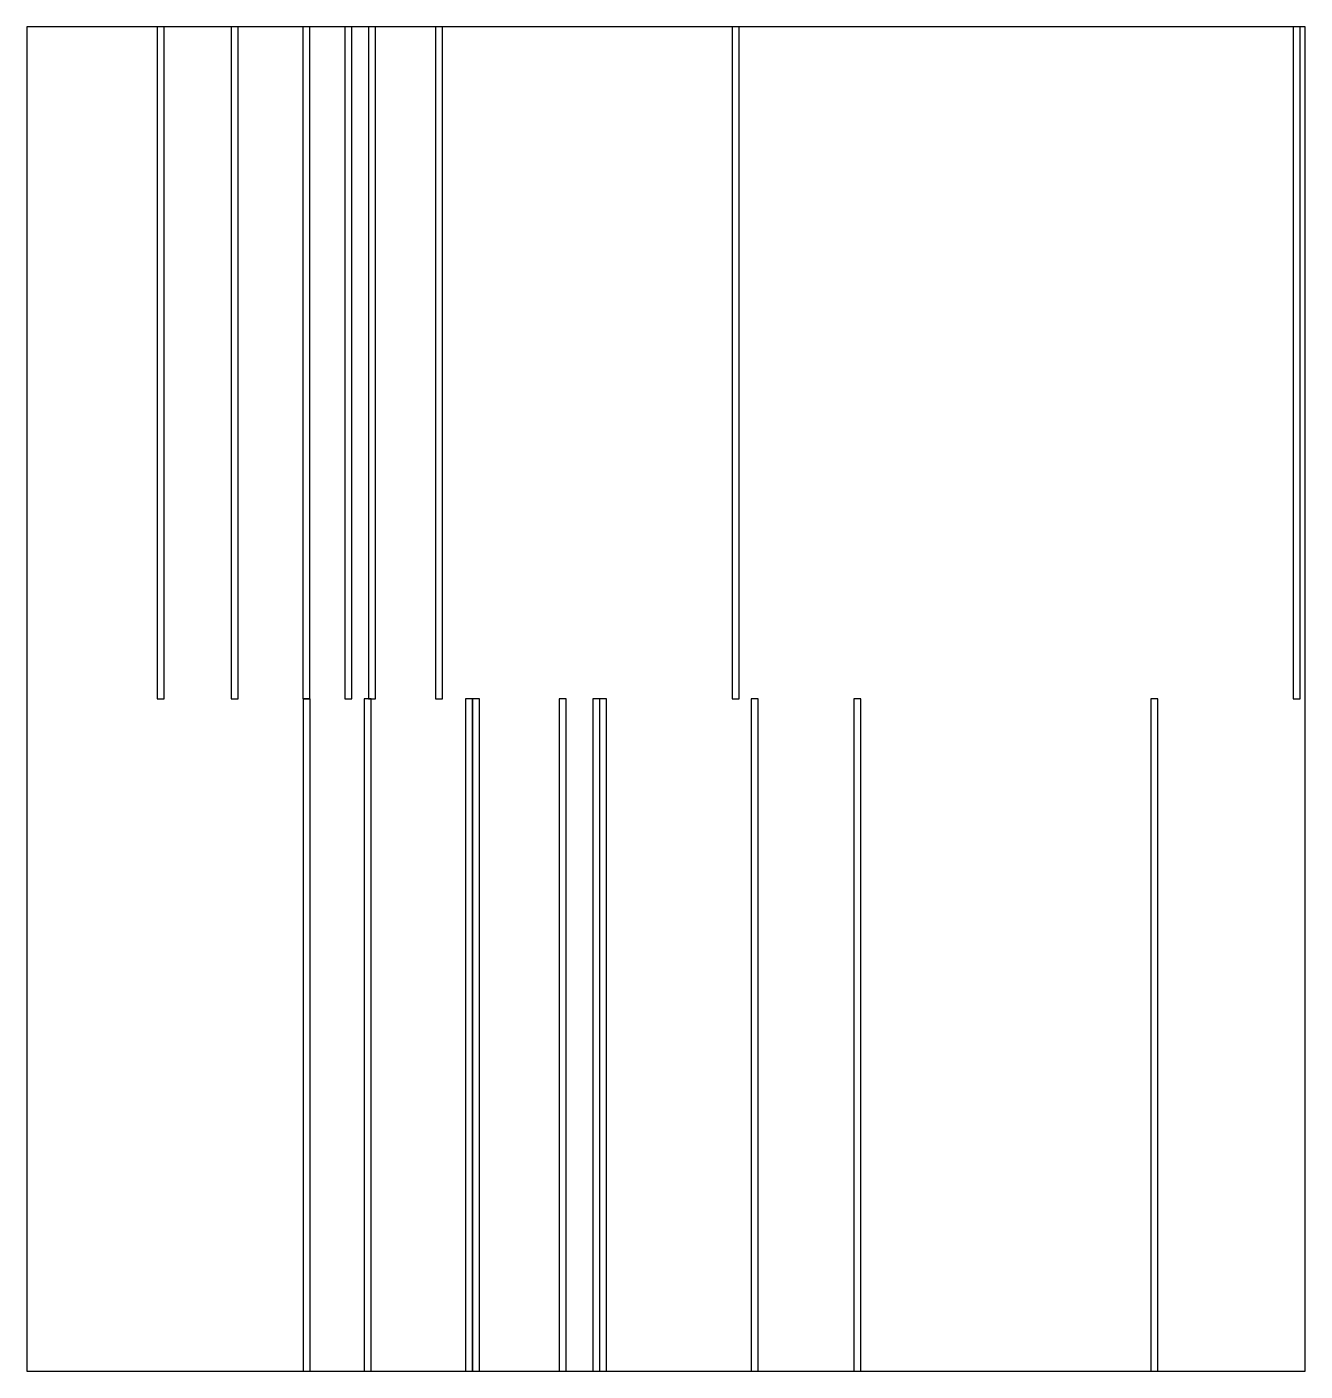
# Model space of a CAD drawing. Header units: millimetres. Extents: x 0 to 571, y 0 to 600.
import ezdxf

# ---------------------------------------------------------------- set-up
doc = ezdxf.new("R2010")
doc.units = ezdxf.units.MM
doc.layers.add('OUTLINE', color=5, linetype='Continuous')
doc.layers.add('SLOT', color=1, linetype='Continuous')

msp = doc.modelspace()

# ---------------------------------------------------------------- linework, layer by layer
at = {"layer": 'OUTLINE'}
msp.add_lwpolyline([(0, 0), (570.67, 0), (570.67, 600), (0, 600), (0, 0)], close=True, dxfattribs=at)
at = {"layer": 'SLOT'}
for points in [[(58.15, 300), (61.25, 300), (61.25, 600), (58.15, 600), (58.15, 300)], [(91.26, 300), (94.36, 300), (94.36, 600), (91.26, 600), (91.26, 300)], [(123.26, 300), (126.36, 300), (126.36, 600), (123.26, 600), (123.26, 300)], [(141.93, 300), (145.03, 300), (145.03, 600), (141.93, 600), (141.93, 300)], [(152.52, 300), (155.62, 300), (155.62, 600), (152.52, 600), (152.52, 300)], [(182.45, 300), (185.55, 300), (185.55, 600), (182.45, 600), (182.45, 300)], [(314.92, 300), (318.02, 300), (318.02, 600), (314.92, 600), (314.92, 300)], [(565.28, 300), (568.38, 300), (568.38, 600), (565.28, 600), (565.28, 300)], [(123.38, 0), (126.48, 0), (126.48, 300), (123.38, 300), (123.38, 0)], [(150.57, 0), (153.67, 0), (153.67, 300), (150.57, 300), (150.57, 0)], [(195.83, 0), (198.93, 0), (198.93, 300), (195.83, 300), (195.83, 0)], [(198.96, 0), (202.06, 0), (202.06, 300), (198.96, 300), (198.96, 0)], [(237.71, 0), (240.81, 0), (240.81, 300), (237.71, 300), (237.71, 0)], [(252.62, 0), (255.72, 0), (255.72, 300), (252.62, 300), (252.62, 0)], [(255.71, 0), (258.81, 0), (258.81, 300), (255.71, 300), (255.71, 0)], [(323.42, 0), (326.52, 0), (326.52, 300), (323.42, 300), (323.42, 0)], [(369.24, 0), (372.34, 0), (372.34, 300), (369.24, 300), (369.24, 0)], [(501.82, 0), (504.92, 0), (504.92, 300), (501.82, 300), (501.82, 0)]]:
    msp.add_lwpolyline(points, close=True, dxfattribs=at)

doc.saveas('drawing.dxf')
